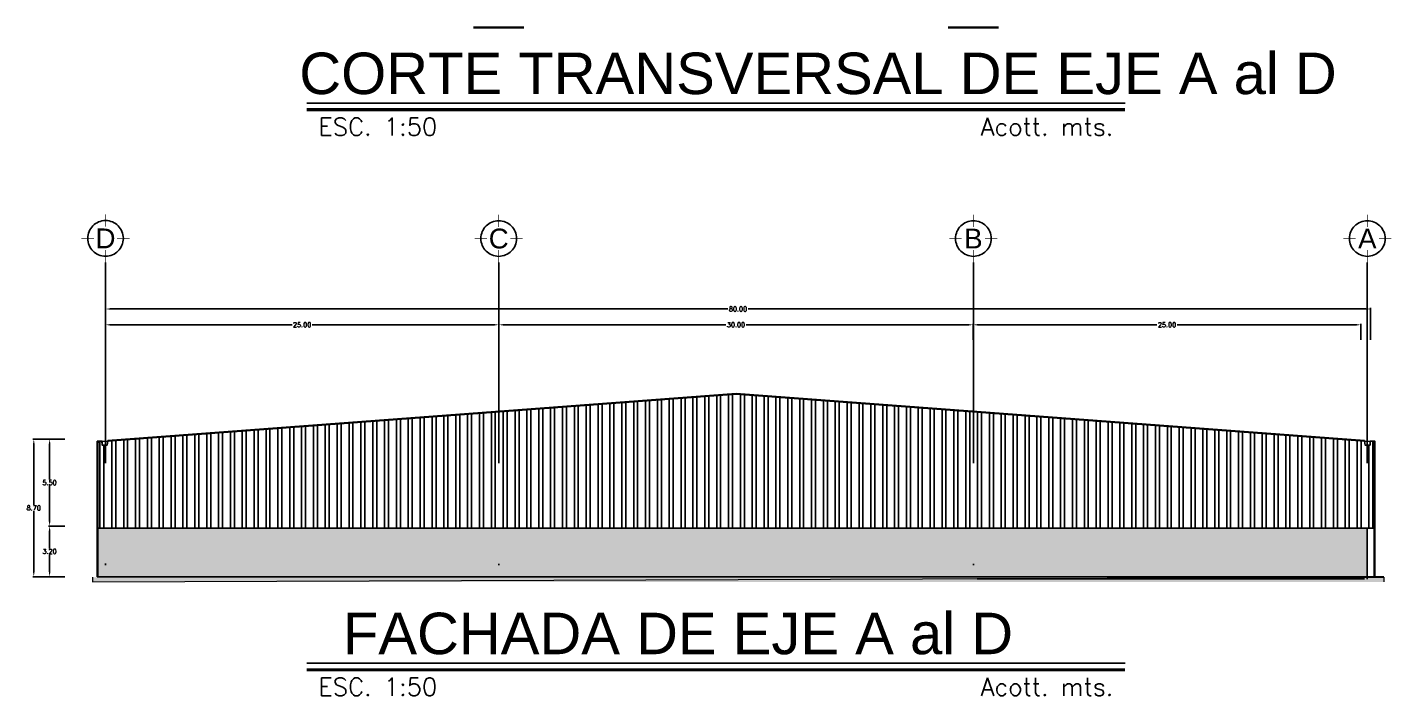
# Model space of a CAD drawing. Header units: millimetres. Extents: x -3 to 3438, y -2371 to 140.
# Drawn here: x 1063.4 to 1149.7, y -59.3 to -17 of the extents above; entities that cross this region are included whole.
import ezdxf
from ezdxf.enums import TextEntityAlignment as Align

# ---------------------------------------------------------------- set-up
doc = ezdxf.new("R2010")
doc.units = ezdxf.units.MM
doc.linetypes.add('DASHDOT', pattern=[25.4, 12.7, -6.35, 0, -6.35])
doc.layers.get('0').update_dxf_attribs({"color": 3})
for name, color, linetype, lineweight in [('1', 1, 'Continuous', 5), ('2', 223, 'Continuous', 5), ('muros', 5, 'Continuous', 50)]:
    doc.layers.add(name, color=color, linetype=linetype, lineweight=lineweight)
for name, color, linetype in [('1- 3', 3, 'Continuous'), ('8', 8, 'Continuous'), ('dim-75', 2, 'Continuous'), ('ejes', 140, 'DASHDOT'), ('hatch', 9, 'Continuous'), ('MARCO', 254, 'Continuous'), ('proy ante', 7, 'Continuous')]:
    doc.layers.add(name, color=color, linetype=linetype)
doc.styles.add('ALA', font='arial.ttf')
doc.styles.add('ROMANT', font='arial.ttf', dxfattribs={"height": 22})
doc.styles.get("Standard").update_dxf_attribs({"font": 'arial.ttf'})
doc.styles.add('TEXTOS', font='romans.shx')
doc.dimstyles.new('DIM-75P', dxfattribs={"dimtxt": 0.3, "dimasz": 0.3, "dimexe": 0.0675, "dimexo": 0.0468, "dimgap": 0.0375, "dimtad": 0, "dimtih": 1, "dimtoh": 1, "dimzin": 0, "dimdsep": 46, "dimtxsty": 'TEXTOS', "dimcen": 0.3, "dimclrd": 1, "dimclre": 1, "dimclrt": 2, "dimadec": 0, "dimazin": 0, "dimtfac": 1, "dimtmove": 1, "dimatfit": 3, "dimldrblk": 'flecha', "dimfxl": 0.045, "dimtolj": 1, "dimtzin": 0, "dimlwd": -1, "dimlwe": -1, "dimarcsym": 0})

# ---------------------------------------------------------------- blocks, each defined once
blk = doc.blocks.new('ejeh')
at = {"layer": 'ejes', "const_width": 0.02}
blk.add_lwpolyline([(0, 0.174, -2.414214), (0.5, 0.674, 1)], format="xyb", dxfattribs=at)
for points in [[(0, 1.348), (0, 1)], [(-0.326, 0.674), (-0.674, 0.674)], [(0.326, 0.674), (0.674, 0.674)], [(0, 0), (0, 0.348)]]:
    blk.add_lwpolyline(points, dxfattribs=at)
at = {"layer": 'ejes'}
blk.add_circle((0, 0.674), 0.5, dxfattribs=at)
blk.add_attdef('X', text='', height=0.556, dxfattribs=at).set_placement((0, 0.674), align=Align.MIDDLE_CENTER)
blk = doc.blocks.new('*D82')
at = {"layer": 'Defpoints', "color": 0, "transparency": 16777216}
for p in [(1148.378, -34.852), (1068.381, -36.852), (1148.378, -36.852)]:
    blk.add_point(p, dxfattribs=at)
at = {"layer": 'dim-75', "color": 1, "transparency": 16777216}
for p, q in [((1068.381, -36.805), (1068.381, -34.785)), ((1068.681, -34.852), (1107.742, -34.852)), ((1148.078, -34.852), (1109.017, -34.852)), ((1148.378, -36.805), (1148.378, -34.785))]:
    blk.add_line(p, q, dxfattribs=at)
for points in [[(1068.681, -34.802), (1068.681, -34.902), (1068.381, -34.852)], [(1148.078, -34.802), (1148.078, -34.902), (1148.378, -34.852)]]:
    blk.add_solid(points, dxfattribs=at)
at = {"layer": 'dim-75', "color": 2, "transparency": 16777216, "insert": (1108.379, -34.852), "char_height": 0.3, "attachment_point": 5, "style": 'TEXTOS'}
blk.add_mtext('\\A1;80.00', dxfattribs=at)
blk = doc.blocks.new('flecha')
at = {"ltscale": 6}
for points in [[(-0.02, 0.03), (-0.11, 0.13), (-0.12, 0.05), (-0.12, 0.21)], [(-0.02, -0.03), (-0.11, -0.13), (-0.12, -0.05), (-0.12, -0.21)]]:
    blk.add_hatch(color=256, dxfattribs=at).paths.add_polyline_path(points)
for p, q in [((0.01, -0.02), (-0.14, 0.24)), ((0.01, 0.02), (-0.14, -0.24)), ((-0.13, 0.24), (-0.13, 0.03)), ((-0.13, 0.03), (-0.1, 0.12)), ((0, 0), (-0.1, 0.12)), ((0, 0), (-0.1, -0.12)), ((-0.13, -0.02), (-0.13, -0.24)), ((-0.13, -0.02), (-0.1, -0.12))]:
    blk.add_line(p, q, dxfattribs=at)
for points in [[(-0.02, 0.03), (-0.11, 0.13), (-0.12, 0.05), (-0.12, 0.21)], [(-0.02, -0.03), (-0.11, -0.13), (-0.12, -0.05), (-0.12, -0.21)]]:
    blk.add_lwpolyline(points, close=True, dxfattribs=at)
blk = doc.blocks.new('*D83')
at = {"layer": 'Defpoints', "color": 0, "transparency": 16777216}
for p in [(1123.254, -35.852), (1123.254, -36.852), (1147.764, -36.852)]:
    blk.add_point(p, dxfattribs=at)
at = {"layer": 'dim-75', "color": 1, "transparency": 16777216}
for p, q in [((1123.254, -36.805), (1123.254, -35.785)), ((1123.554, -35.852), (1134.871, -35.852)), ((1147.464, -35.852), (1136.146, -35.852)), ((1147.764, -36.805), (1147.764, -35.785))]:
    blk.add_line(p, q, dxfattribs=at)
for points in [[(1123.554, -35.802), (1123.554, -35.902), (1123.254, -35.852)], [(1147.464, -35.802), (1147.464, -35.902), (1147.764, -35.852)]]:
    blk.add_solid(points, dxfattribs=at)
at = {"layer": 'dim-75', "color": 2, "transparency": 16777216, "insert": (1135.509, -35.852), "char_height": 0.3, "attachment_point": 5, "style": 'TEXTOS'}
blk.add_mtext('\\A1;25.00', dxfattribs=at)
blk = doc.blocks.new('*D84')
at = {"layer": 'Defpoints', "color": 0, "transparency": 16777216}
for p in [(1093.246, -35.852), (1093.246, -36.852), (1123.254, -36.852)]:
    blk.add_point(p, dxfattribs=at)
at = {"layer": 'dim-75', "color": 1, "transparency": 16777216}
for p, q in [((1093.246, -36.805), (1093.246, -35.785)), ((1093.546, -35.852), (1107.612, -35.852)), ((1122.954, -35.852), (1108.887, -35.852)), ((1123.254, -36.805), (1123.254, -35.785))]:
    blk.add_line(p, q, dxfattribs=at)
for points in [[(1093.546, -35.802), (1093.546, -35.902), (1093.246, -35.852)], [(1122.954, -35.802), (1122.954, -35.902), (1123.254, -35.852)]]:
    blk.add_solid(points, dxfattribs=at)
at = {"layer": 'dim-75', "color": 2, "transparency": 16777216, "insert": (1108.25, -35.852), "char_height": 0.3, "attachment_point": 5, "style": 'TEXTOS'}
blk.add_mtext('\\A1;30.00', dxfattribs=at)
blk = doc.blocks.new('*D85')
at = {"layer": 'Defpoints', "color": 0, "transparency": 16777216}
for p in [(1068.381, -35.852), (1068.381, -36.852), (1093.246, -36.852)]:
    blk.add_point(p, dxfattribs=at)
at = {"layer": 'dim-75', "color": 1, "transparency": 16777216}
for p, q in [((1068.381, -36.805), (1068.381, -35.785)), ((1068.681, -35.852), (1080.176, -35.852)), ((1092.946, -35.852), (1081.451, -35.852)), ((1093.246, -36.805), (1093.246, -35.785))]:
    blk.add_line(p, q, dxfattribs=at)
for points in [[(1068.681, -35.802), (1068.681, -35.902), (1068.381, -35.852)], [(1092.946, -35.802), (1092.946, -35.902), (1093.246, -35.852)]]:
    blk.add_solid(points, dxfattribs=at)
at = {"layer": 'dim-75', "color": 2, "transparency": 16777216, "insert": (1080.813, -35.852), "char_height": 0.3, "attachment_point": 5, "style": 'TEXTOS'}
blk.add_mtext('\\A1;25.00', dxfattribs=at)
blk = doc.blocks.new('*D89')
at = {"layer": 'Defpoints', "color": 0, "transparency": 16777216}
for p in [(1065.845, -43.086), (1063.845, -51.786), (1065.845, -51.786)]:
    blk.add_point(p, dxfattribs=at)
at = {"layer": 'dim-75', "color": 1, "transparency": 16777216}
for p, q in [((1065.798, -43.086), (1063.777, -43.086)), ((1063.845, -43.386), (1063.845, -47.248)), ((1063.845, -51.486), (1063.845, -47.623)), ((1065.798, -51.786), (1063.777, -51.786))]:
    blk.add_line(p, q, dxfattribs=at)
for points in [[(1063.795, -43.386), (1063.895, -43.386), (1063.845, -43.086)], [(1063.795, -51.486), (1063.895, -51.486), (1063.845, -51.786)]]:
    blk.add_solid(points, dxfattribs=at)
at = {"layer": 'dim-75', "color": 2, "transparency": 16777216, "insert": (1063.845, -47.436), "char_height": 0.3, "attachment_point": 5, "style": 'TEXTOS'}
blk.add_mtext('\\A1;8.70', dxfattribs=at)
blk = doc.blocks.new('*D90')
at = {"layer": 'Defpoints', "color": 0, "transparency": 16777216}
for p in [(1064.845, -48.586), (1065.845, -48.586), (1065.845, -51.786)]:
    blk.add_point(p, dxfattribs=at)
at = {"layer": 'dim-75', "color": 1, "transparency": 16777216}
for p, q in [((1065.798, -48.586), (1064.777, -48.586)), ((1064.845, -48.886), (1064.845, -49.998)), ((1064.845, -51.486), (1064.845, -50.373)), ((1065.798, -51.786), (1064.777, -51.786))]:
    blk.add_line(p, q, dxfattribs=at)
for points in [[(1064.795, -48.886), (1064.895, -48.886), (1064.845, -48.586)], [(1064.795, -51.486), (1064.895, -51.486), (1064.845, -51.786)]]:
    blk.add_solid(points, dxfattribs=at)
at = {"layer": 'dim-75', "color": 2, "transparency": 16777216, "insert": (1064.845, -50.186), "char_height": 0.3, "attachment_point": 5, "style": 'TEXTOS'}
blk.add_mtext('\\A1;3.20', dxfattribs=at)
blk = doc.blocks.new('*D91')
at = {"layer": 'Defpoints', "color": 0, "transparency": 16777216}
for p in [(1064.845, -43.086), (1065.845, -43.086), (1065.845, -48.586)]:
    blk.add_point(p, dxfattribs=at)
at = {"layer": 'dim-75', "color": 1, "transparency": 16777216}
for p, q in [((1065.798, -43.086), (1064.777, -43.086)), ((1064.845, -43.386), (1064.845, -45.648)), ((1064.845, -48.286), (1064.845, -46.023)), ((1065.798, -48.586), (1064.777, -48.586))]:
    blk.add_line(p, q, dxfattribs=at)
for points in [[(1064.795, -43.386), (1064.895, -43.386), (1064.845, -43.086)], [(1064.795, -48.286), (1064.895, -48.286), (1064.845, -48.586)]]:
    blk.add_solid(points, dxfattribs=at)
at = {"layer": 'dim-75', "color": 2, "transparency": 16777216, "insert": (1064.845, -45.836), "char_height": 0.3, "attachment_point": 5, "style": 'TEXTOS'}
blk.add_mtext('\\A1;5.50', dxfattribs=at)

msp = doc.modelspace()

# ---------------------------------------------------------------- hatches: boundary and pattern name
at = {"layer": 'hatch'}
h = msp.add_hatch(dxfattribs=at)
h.set_pattern_fill('ANSI32', color=256, scale=2, angle=45)
h.set_pattern_definition([(90, (869.2793, -158.3692), (-0.75, 1e-16), []), (90, (869.5293, -158.1192), (-0.75, 1e-16), [])])
h.paths.add_polyline_path([(1147.989, -43.215), (1108.257, -40.245), (1068.518, -43.215), (1068.479, -43.46), (1068.163, -43.46), (1068.163, -43.215), (1067.902, -43.215), (1067.902, -48.713), (1148.605, -48.713), (1148.605, -43.223), (1148.597, -43.223), (1148.344, -43.22), (1148.344, -43.46), (1148.028, -43.46)])
h = msp.add_hatch(dxfattribs=at)
h.set_pattern_fill('AR-SAND', color=256, scale=0.5, angle=45)
h.set_pattern_definition([(82.5, (869.2793, -158.3692), (-0.7035066, 0.6589636), [0, -0.76, 0, -0.85, 0, -0.8125]), (52.5, (869.2793, -158.3692), (-0.372069, 1.62349), [0, -0.41, 0, -0.685, 0, -0.2625]), (12.5, (868.8444, -158.8041), (1.0990146, 1.1030162), [0, -0.25, 0, -0.9, 0, -1.175]), (2.5, (868.8444, -158.8041), (0.752521, 1.3731314), [0, -0.125, 0, -0.59, 0, -0.675])])
h.paths.add_polyline_path([(1067.902, -48.713), (1067.902, -51.786), (1148.171, -51.786), (1148.171, -48.713)])
at = {"layer": 'proy ante', "true_color": 0xffffff}
for points in [[(1067.554, -51.817), (1067.554, -52.117), (1149.213, -51.817)], [(1067.554, -52.117), (1149.213, -51.817), (1149.213, -52.117)]]:
    msp.add_hatch(color=7, dxfattribs=at).paths.add_polyline_path(points)

# ---------------------------------------------------------------- linework, layer by layer
at = {"layer": '1'}
for points in [[(1067.855, -48.713), (1067.855, -43.215), (1068.518, -43.215), (1108.257, -40.245), (1147.989, -43.215), (1148.605, -43.215), (1148.605, -48.713), (1067.855, -48.713)], [(1148.652, -48.713), (1148.652, -51.786), (1067.855, -51.786), (1067.855, -48.713), (1148.652, -48.713)], [(1067.855, -48.713), (1148.605, -48.713)]]:
    msp.add_lwpolyline(points, dxfattribs=at)
at = {"layer": '1- 3', "lineweight": 25}
for points in [[(1068.723, -43.2), (1068.518, -43.215), (1068.479, -43.46), (1068.163, -43.46), (1068.163, -43.215), (1067.855, -43.215), (1067.855, -43.31), (1067.839, -43.334)], [(1067.855, -43.215), (1067.902, -43.215)], [(1067.902, -51.786), (1067.902, -43.215)], [(1068.139, -43.31), (1068.163, -43.31), (1068.163, -43.223), (1067.902, -43.223), (1067.902, -43.31), (1067.926, -43.31), (1067.91, -43.31), (1067.91, -43.223), (1068.155, -43.223), (1068.155, -43.31), (1068.139, -43.31)], [(1147.791, -43.2), (1147.989, -43.215), (1148.028, -43.46), (1148.344, -43.46), (1148.344, -43.215), (1148.652, -43.215), (1148.652, -43.31), (1148.676, -43.334)], [(1148.368, -43.31), (1148.352, -43.31), (1148.352, -43.223), (1148.597, -43.223)], [(1148.597, -43.223), (1148.352, -43.223), (1148.352, -43.31), (1148.368, -43.31)], [(1148.605, -51.786), (1148.605, -43.31)], [(1148.652, -51.786), (1148.652, -43.215)], [(1148.171, -51.936), (1148.171, -48.713)]]:
    msp.add_lwpolyline(points, dxfattribs=at)
msp.add_open_spline([(1148.597, -43.31), (1148.597, -43.31), (1148.589, -43.31), (1148.589, -43.31), (1148.589, -43.31), (1148.597, -43.31), (1148.597, -43.31)], degree=3, knots=[0, 0, 0, 0, 1, 1, 1, 2, 2, 2, 2], dxfattribs=at)
at = {"layer": '2', "lineweight": 25}
for points in [[(1091.654, -17.031), (1094.829, -17.031)], [(1091.654, -17.054), (1094.829, -17.054)], [(1091.654, -17.07), (1094.829, -17.07)], [(1121.67, -17.031), (1124.845, -17.031)], [(1121.67, -17.054), (1124.845, -17.054)], [(1121.67, -17.07), (1124.845, -17.07)]]:
    msp.add_lwpolyline(points, dxfattribs=at)
at = {"layer": '8'}
for p, q in [((1081.103, -21.835), (1132.853, -21.835)), ((1081.103, -57.266), (1132.853, -57.266))]:
    msp.add_line(p, q, dxfattribs=at)
at = {"layer": '8', "const_width": 0.206}
for points in [[(1081.103, -22.246), (1132.853, -22.246)], [(1081.103, -57.677), (1132.853, -57.677)]]:
    msp.add_lwpolyline(points, dxfattribs=at)
at = {"layer": 'ejes'}
for p, q in [((1068.381, -31.905), (1068.381, -51.786)), ((1093.246, -31.914), (1093.246, -51.786)), ((1123.262, -31.914), (1123.262, -51.786)), ((1148.174, -31.914), (1148.174, -51.786))]:
    msp.add_line(p, q, dxfattribs=at)
at = {"layer": 'muros', "lineweight": 25}
msp.add_line((1147.989, -43.215), (1147.992, -43.17), dxfattribs=at)
for points in [[(1108.257, -40.19), (1068.518, -43.168)], [(1108.257, -40.19), (1147.992, -43.17)], [(1108.257, -40.245), (1147.989, -43.215)], [(1067.855, -48.713), (1067.855, -43.215)]]:
    msp.add_lwpolyline(points, dxfattribs=at)
at = {"layer": 'proy ante', "color": 7, "lineweight": 25, "true_color": 0xffffff}
for points in [[(1108.257, -40.245), (1068.518, -43.215), (1068.518, -43.168)], [(1067.855, -51.786), (1067.855, -43.215)], [(1148.605, -43.223), (1148.597, -43.223)], [(1148.605, -43.223), (1148.605, -43.31), (1148.597, -43.31)], [(1148.652, -43.215), (1148.605, -43.215)], [(1148.605, -43.31), (1148.605, -43.223)], [(1148.605, -43.31), (1148.605, -43.302)], [(1149.221, -51.786), (1067.855, -51.786)], [(1123.013, -51.786), (1093.494, -51.786)], [(1147.989, -51.912), (1123.51, -51.912)]]:
    msp.add_lwpolyline(points, dxfattribs=at)
at = {"layer": 'proy ante', "lineweight": 0}
for points in [[(1067.554, -51.817), (1067.554, -52.117), (1149.213, -51.817)], [(1067.554, -52.117), (1149.213, -51.817), (1149.213, -52.117)]]:
    msp.add_lwpolyline(points, dxfattribs=at)

# ---------------------------------------------------------------- block references
at = {"layer": 'MARCO'}
ref = msp.add_blockref('ejeh', (1068.381, -31.905), dxfattribs=dict(at, xscale=2.254873559710263, yscale=2.254873559710263, zscale=2.254873559710263))
ref.add_attrib('X', 'D', dxfattribs={"layer": 'ejes', "height": 1.254, "style": 'ALA'}).set_placement((1068.381, -30.385), align=Align.MIDDLE_CENTER)
ref = msp.add_blockref('ejeh', (1093.246, -31.914), dxfattribs=dict(at, xscale=2.254873559710263, yscale=2.254873559710263, zscale=2.254873559710263))
ref.add_attrib('X', 'C', dxfattribs={"layer": 'ejes', "height": 1.254, "style": 'ALA'}).set_placement((1093.246, -30.394), align=Align.MIDDLE_CENTER)
ref = msp.add_blockref('ejeh', (1123.262, -31.914), dxfattribs=dict(at, xscale=2.254873559710263, yscale=2.254873559710263, zscale=2.254873559710263))
ref.add_attrib('X', 'B', dxfattribs={"layer": 'ejes', "height": 1.254, "style": 'ALA'}).set_placement((1123.262, -30.394), align=Align.MIDDLE_CENTER)
ref = msp.add_blockref('ejeh', (1148.174, -31.914), dxfattribs=dict(at, xscale=2.254873559710263, yscale=2.254873559710263, zscale=2.254873559710263))
ref.add_attrib('X', 'A', dxfattribs={"layer": 'ejes', "height": 1.254, "style": 'ALA'}).set_placement((1148.174, -30.394), align=Align.MIDDLE_CENTER)

# ---------------------------------------------------------------- texts
at = {"layer": '8', "color": 5, "char_height": 2.625, "attachment_point": 9, "style": 'ROMANT'}
for s, insert in [('CORTE TRANSVERSAL DE EJE A al D', (1146.24, -21.295)), ('FACHADA DE EJE A al D', (1125.773, -56.726))]:
    msp.add_mtext(s, dxfattribs=dict(at, insert=insert))
at = {"layer": '8', "color": 2, "char_height": 1.125, "width": 15.0999, "attachment_point": 2, "style": 'TEXTOS'}
for s, insert in [('ESC.^I1:50', (1085.599, -22.76)), ('Acott. mts.', (1127.922, -22.76)), ('ESC.^I1:50', (1085.599, -58.191)), ('Acott. mts.', (1127.922, -58.191))]:
    msp.add_mtext(s, dxfattribs=dict(at, insert=insert))

# ---------------------------------------------------------------- dimensions: what is measured, and where the dimension line sits
at = {"layer": 'dim-75'}
for base, p1, p2, angle, picture, middle in [((1148.378, -34.852), (1068.381, -36.852), (1148.378, -36.852), 180, '*D82', (1108.379, -34.852)), ((1063.845, -51.786), (1065.845, -43.086), (1065.845, -51.786), 90, '*D89', (1063.845, -47.436)), ((1064.845, -43.086), (1065.845, -48.586), (1065.845, -43.086), 90, '*D91', (1064.845, -45.836)), ((1064.845, -48.586), (1065.845, -51.786), (1065.845, -48.586), 90, '*D90', (1064.845, -50.186))]:
    dim = msp.add_linear_dim(base=base, p1=p1, p2=p2, angle=angle, dimstyle='DIM-75P', dxfattribs=at)
    dim.commit()
    dim.dimension.update_dxf_attribs({"geometry": picture, "text_midpoint": middle})
for base, p1, p2, text, picture, middle in [((1068.381, -35.852), (1093.246, -36.852), (1068.381, -36.852), '25.00', '*D85', (1080.813, -35.852)), ((1093.246, -35.852), (1123.254, -36.852), (1093.246, -36.852), '30.00', '*D84', (1108.25, -35.852)), ((1123.254, -35.852), (1147.764, -36.852), (1123.254, -36.852), '25.00', '*D83', (1135.509, -35.852))]:
    dim = msp.add_linear_dim(base=base, p1=p1, p2=p2, angle=180, text=text, dimstyle='DIM-75P', dxfattribs=at)
    dim.commit()
    dim.dimension.update_dxf_attribs({"geometry": picture, "text_midpoint": middle})

doc.saveas('drawing.dxf')
